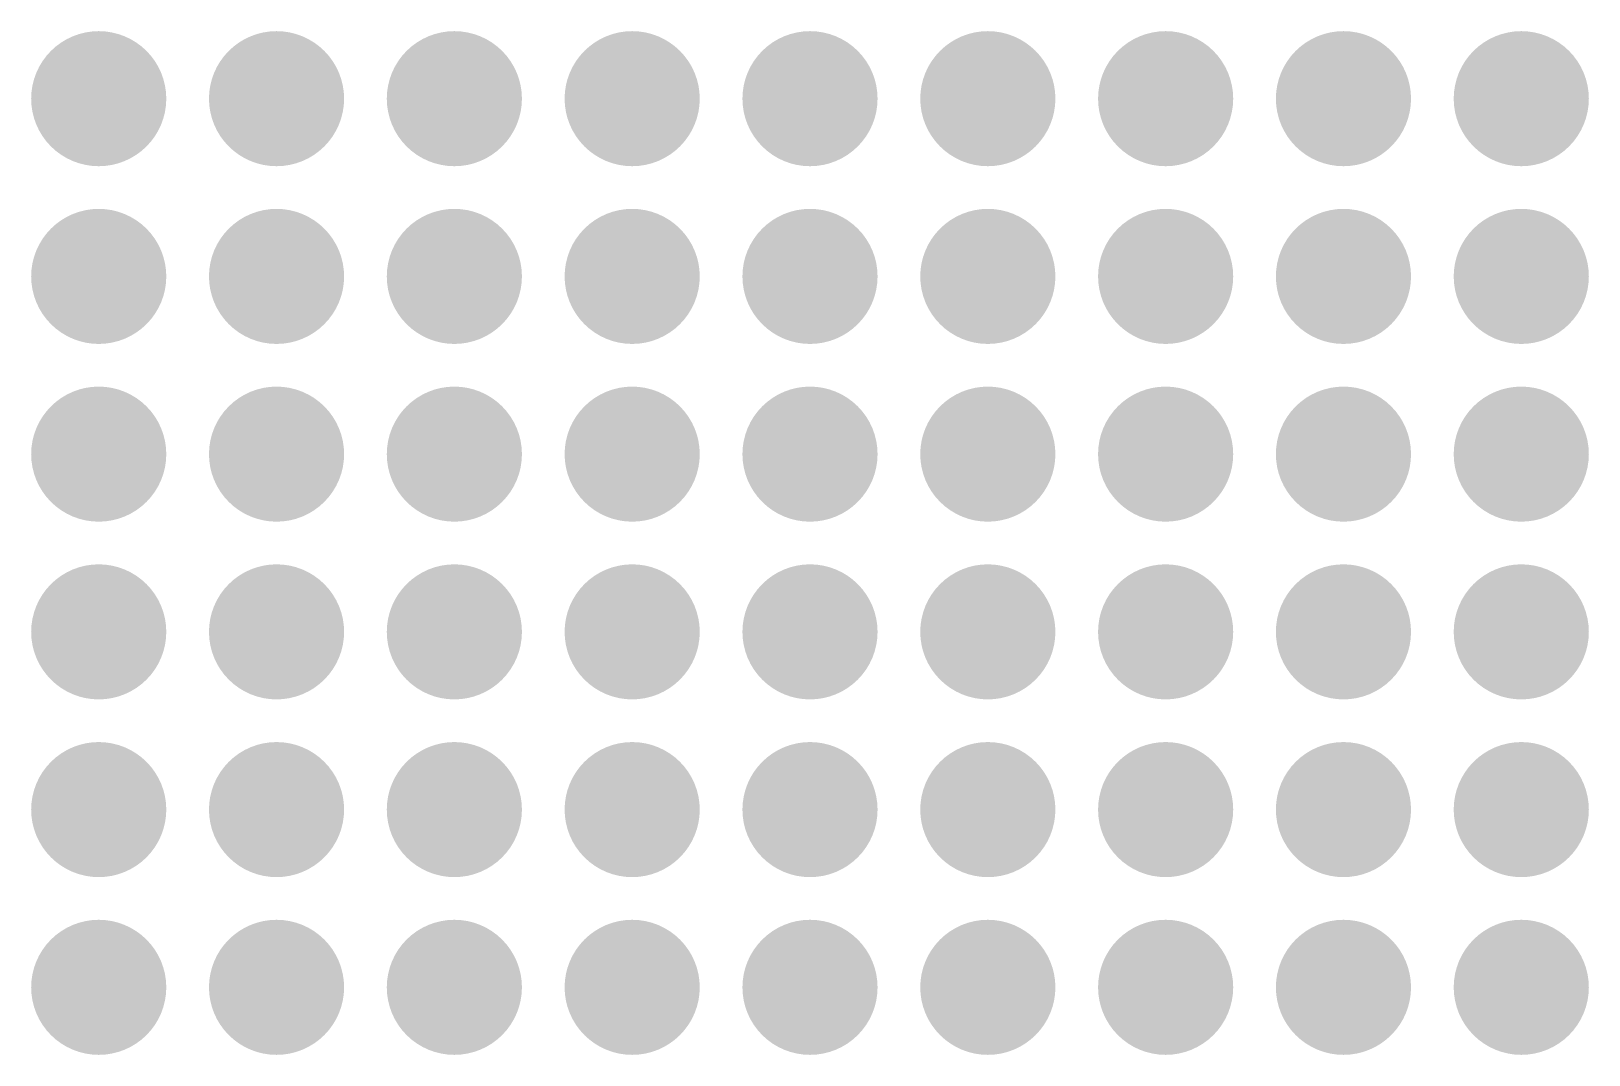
# Model space of a CAD drawing. Extents: x -0.1 to 68.7, y -0.4 to 53.6.
# Drawn here: x 21.89 to 44.15, y 15.54 to 30.18 of the extents above; entities that cross this region are included whole.
import ezdxf

# ---------------------------------------------------------------- set-up
doc = ezdxf.new("R2010")
doc.units = 0
doc.layers.add('18', color=110, linetype='CONTINUOUS')

# ---------------------------------------------------------------- blocks, each defined once
blk = doc.blocks.new('ROUNDV')
at = {"const_width": 0.5}
blk.add_lwpolyline([(0, -0.25, 1), (0, 0.25, 1), (0, -0.25)], format="xyb", dxfattribs=at)

msp = doc.modelspace()

# ---------------------------------------------------------------- block references
at = {"layer": '18', "xscale": 1.9304, "yscale": 1.9304}
for p in [(22.86, 29.21), (22.86, 29.21), (25.4, 29.21), (25.4, 29.21), (27.94, 29.21), (27.94, 29.21), (30.48, 29.21), (30.48, 29.21), (33.02, 29.21), (33.02, 29.21), (35.56, 29.21), (35.56, 29.21), (38.1, 29.21), (38.1, 29.21), (40.64, 29.21), (40.64, 29.21), (43.18, 29.21), (43.18, 29.21), (22.86, 26.67), (22.86, 26.67), (25.4, 26.67), (25.4, 26.67), (27.94, 26.67), (27.94, 26.67), (30.48, 26.67), (30.48, 26.67), (33.02, 26.67), (33.02, 26.67), (35.56, 26.67), (35.56, 26.67), (38.1, 26.67), (38.1, 26.67), (40.64, 26.67), (40.64, 26.67), (43.18, 26.67), (43.18, 26.67), (22.86, 24.13), (22.86, 24.13), (25.4, 24.13), (25.4, 24.13), (27.94, 24.13), (27.94, 24.13), (30.48, 24.13), (30.48, 24.13), (33.02, 24.13), (33.02, 24.13), (35.56, 24.13), (35.56, 24.13), (38.1, 24.13), (38.1, 24.13), (40.64, 24.13), (40.64, 24.13), (43.18, 24.13), (43.18, 24.13), (22.86, 21.59), (22.86, 21.59), (25.4, 21.59), (25.4, 21.59), (27.94, 21.59), (27.94, 21.59), (30.48, 21.59), (30.48, 21.59), (33.02, 21.59), (33.02, 21.59), (35.56, 21.59), (35.56, 21.59), (38.1, 21.59), (38.1, 21.59), (40.64, 21.59), (40.64, 21.59), (43.18, 21.59), (43.18, 21.59), (22.86, 19.05), (22.86, 19.05), (25.4, 19.05), (25.4, 19.05), (27.94, 19.05), (27.94, 19.05), (30.48, 19.05), (30.48, 19.05), (33.02, 19.05), (33.02, 19.05), (35.56, 19.05), (35.56, 19.05), (38.1, 19.05), (38.1, 19.05), (40.64, 19.05), (40.64, 19.05), (43.18, 19.05), (43.18, 19.05), (22.86, 16.51), (22.86, 16.51), (25.4, 16.51), (25.4, 16.51), (27.94, 16.51), (27.94, 16.51), (30.48, 16.51), (30.48, 16.51), (33.02, 16.51), (33.02, 16.51), (35.56, 16.51), (35.56, 16.51), (38.1, 16.51), (38.1, 16.51), (40.64, 16.51), (40.64, 16.51), (43.18, 16.51), (43.18, 16.51)]:
    msp.add_blockref('ROUNDV', p, dxfattribs=at)

doc.saveas('drawing.dxf')
